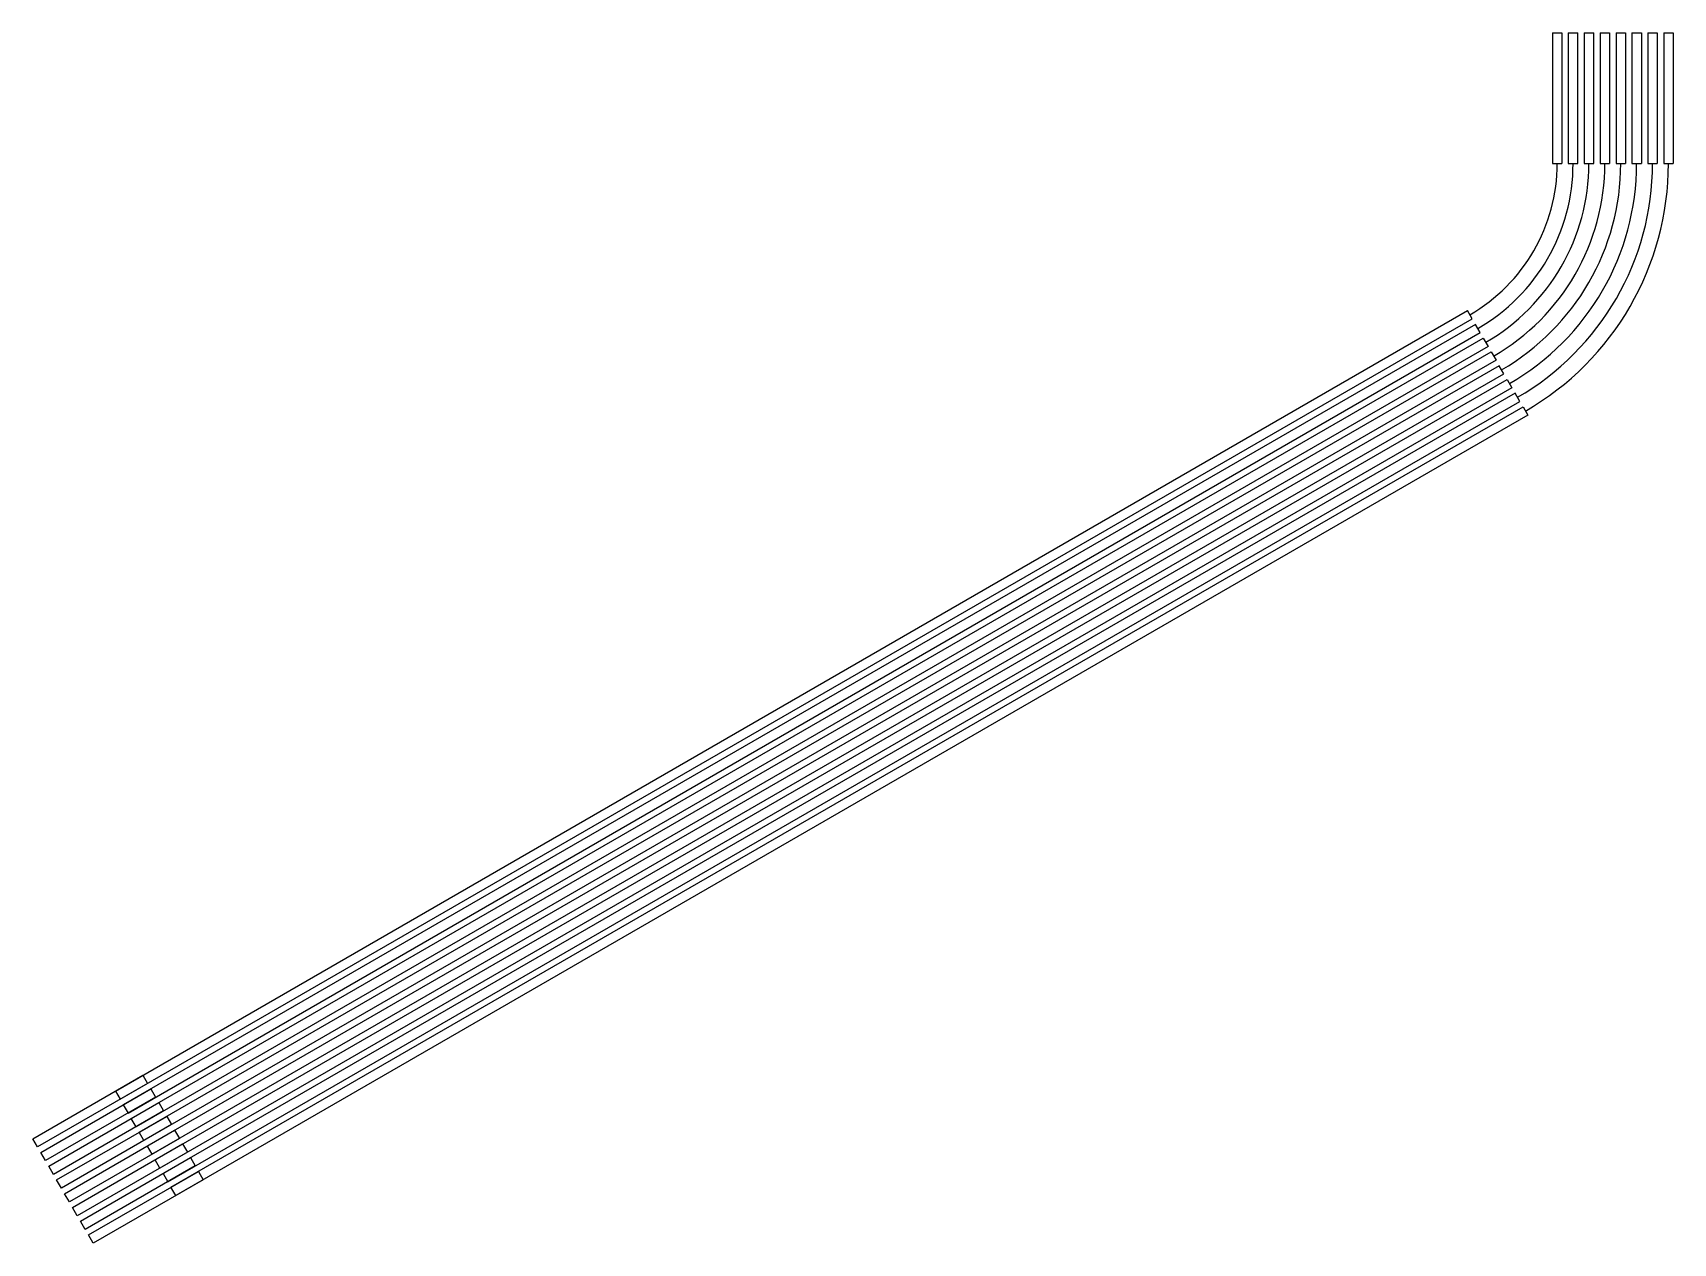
# Model space of a CAD drawing. Extents: x -131.3 to -79.6, y 15.4 to 53.5.
import ezdxf

# ---------------------------------------------------------------- set-up
doc = ezdxf.new("R2010")
doc.units = 0
doc.layers.add('MODELSKETCH_VISIBLE', color=7, linetype='CONTINUOUS')

msp = doc.modelspace()

# ---------------------------------------------------------------- linework, layer by layer
at = {"layer": 'MODELSKETCH_VISIBLE'}
for p, q in [((-83.435, 53.5), (-83.435, 49.387)), ((-83.435, 53.5), (-83.135, 53.5)), ((-83.135, 53.5), (-83.135, 49.387)), ((-82.935, 53.5), (-82.635, 53.5)), ((-82.935, 53.5), (-82.935, 49.387)), ((-82.635, 49.387), (-82.635, 53.5)), ((-82.435, 53.5), (-82.135, 53.5)), ((-82.435, 53.5), (-82.435, 49.387)), ((-82.135, 49.387), (-82.135, 53.5)), ((-81.935, 53.5), (-81.635, 53.5)), ((-81.935, 53.5), (-81.935, 49.387)), ((-81.635, 53.5), (-81.635, 49.387)), ((-81.435, 53.5), (-81.135, 53.5)), ((-81.435, 53.5), (-81.435, 49.387)), ((-81.135, 53.5), (-81.135, 49.387)), ((-80.935, 53.5), (-80.635, 53.5)), ((-80.935, 53.5), (-80.935, 49.387)), ((-80.635, 53.5), (-80.635, 49.387)), ((-80.435, 53.5), (-80.435, 49.387)), ((-80.435, 53.5), (-80.135, 53.5)), ((-80.135, 53.5), (-80.135, 49.387)), ((-79.935, 53.5), (-79.935, 49.387)), ((-79.935, 53.5), (-79.635, 53.5)), ((-79.635, 53.5), (-79.635, 49.387)), ((-83.435, 49.387), (-83.135, 49.387)), ((-82.935, 49.387), (-82.635, 49.387)), ((-82.435, 49.387), (-82.135, 49.387)), ((-81.935, 49.387), (-81.635, 49.387)), ((-81.435, 49.387), (-81.135, 49.387)), ((-80.935, 49.387), (-80.635, 49.387)), ((-80.435, 49.387), (-80.135, 49.387)), ((-79.935, 49.387), (-79.635, 49.387)), ((-128.657, 20.189), (-86.11, 44.754)), ((-128.507, 19.93), (-85.96, 44.494)), ((-85.96, 44.494), (-86.11, 44.754)), ((-85.86, 44.321), (-128.407, 19.756)), ((-128.257, 19.497), (-85.71, 44.061)), ((-128.157, 19.323), (-85.61, 43.887)), ((-85.71, 44.061), (-85.86, 44.321)), ((-85.61, 43.887), (-85.46, 43.628)), ((-85.46, 43.628), (-128.007, 19.064)), ((-127.907, 18.89), (-85.36, 43.454)), ((-85.36, 43.454), (-85.21, 43.195)), ((-85.21, 43.195), (-127.757, 18.63)), ((-85.11, 43.021), (-127.657, 18.457)), ((-84.96, 42.762), (-85.11, 43.021)), ((-127.507, 18.197), (-84.96, 42.762)), ((-127.407, 18.024), (-84.86, 42.588)), ((-84.71, 42.329), (-127.257, 17.764)), ((-84.86, 42.588), (-84.71, 42.329)), ((-84.61, 42.155), (-127.157, 17.591)), ((-127.007, 17.331), (-84.46, 41.896)), ((-84.46, 41.896), (-84.61, 42.155)), ((-126.907, 17.158), (-84.36, 41.722)), ((-84.21, 41.463), (-126.757, 16.898)), ((-84.36, 41.722), (-84.21, 41.463)), ((-131.255, 18.689), (-127.791, 20.689)), ((-127.791, 20.689), (-127.641, 20.43)), ((-127.641, 20.43), (-131.105, 18.43)), ((-131.005, 18.256), (-127.541, 20.256)), ((-128.657, 20.189), (-128.507, 19.93)), ((-127.541, 20.256), (-127.391, 19.997)), ((-127.391, 19.997), (-130.855, 17.997)), ((-130.755, 17.823), (-127.291, 19.823)), ((-128.407, 19.756), (-128.257, 19.497)), ((-127.291, 19.823), (-127.141, 19.564)), ((-127.141, 19.564), (-130.605, 17.564)), ((-130.505, 17.39), (-127.041, 19.39)), ((-126.891, 19.13), (-130.355, 17.13)), ((-128.007, 19.064), (-128.157, 19.323)), ((-127.041, 19.39), (-126.891, 19.13)), ((-131.105, 18.43), (-131.255, 18.689)), ((-130.255, 16.957), (-126.791, 18.957)), ((-126.641, 18.697), (-130.105, 16.697)), ((-127.757, 18.63), (-127.907, 18.89)), ((-126.791, 18.957), (-126.641, 18.697)), ((-130.855, 17.997), (-131.005, 18.256)), ((-130.005, 16.524), (-126.541, 18.524)), ((-126.391, 18.264), (-129.855, 16.264)), ((-129.755, 16.091), (-126.291, 18.091)), ((-127.657, 18.457), (-127.507, 18.197)), ((-126.541, 18.524), (-126.391, 18.264)), ((-126.291, 18.091), (-126.141, 17.831)), ((-130.605, 17.564), (-130.755, 17.823)), ((-126.141, 17.831), (-129.605, 15.831)), ((-129.505, 15.658), (-126.041, 17.658)), ((-127.257, 17.764), (-127.407, 18.024)), ((-127.157, 17.591), (-127.007, 17.331)), ((-126.041, 17.658), (-125.891, 17.398)), ((-130.355, 17.13), (-130.505, 17.39)), ((-125.891, 17.398), (-129.355, 15.398)), ((-126.757, 16.898), (-126.907, 17.158)), ((-130.105, 16.697), (-130.255, 16.957)), ((-129.855, 16.264), (-130.005, 16.524)), ((-129.605, 15.831), (-129.755, 16.091)), ((-129.355, 15.398), (-129.505, 15.658))]:
    msp.add_line(p, q, dxfattribs=at)
for radius in [5.5, 6, 6.5, 7, 7.5, 8, 8.5, 9]:
    msp.add_arc((-88.785, 49.387), radius, 300, 0, dxfattribs=at)

doc.saveas('drawing.dxf')
